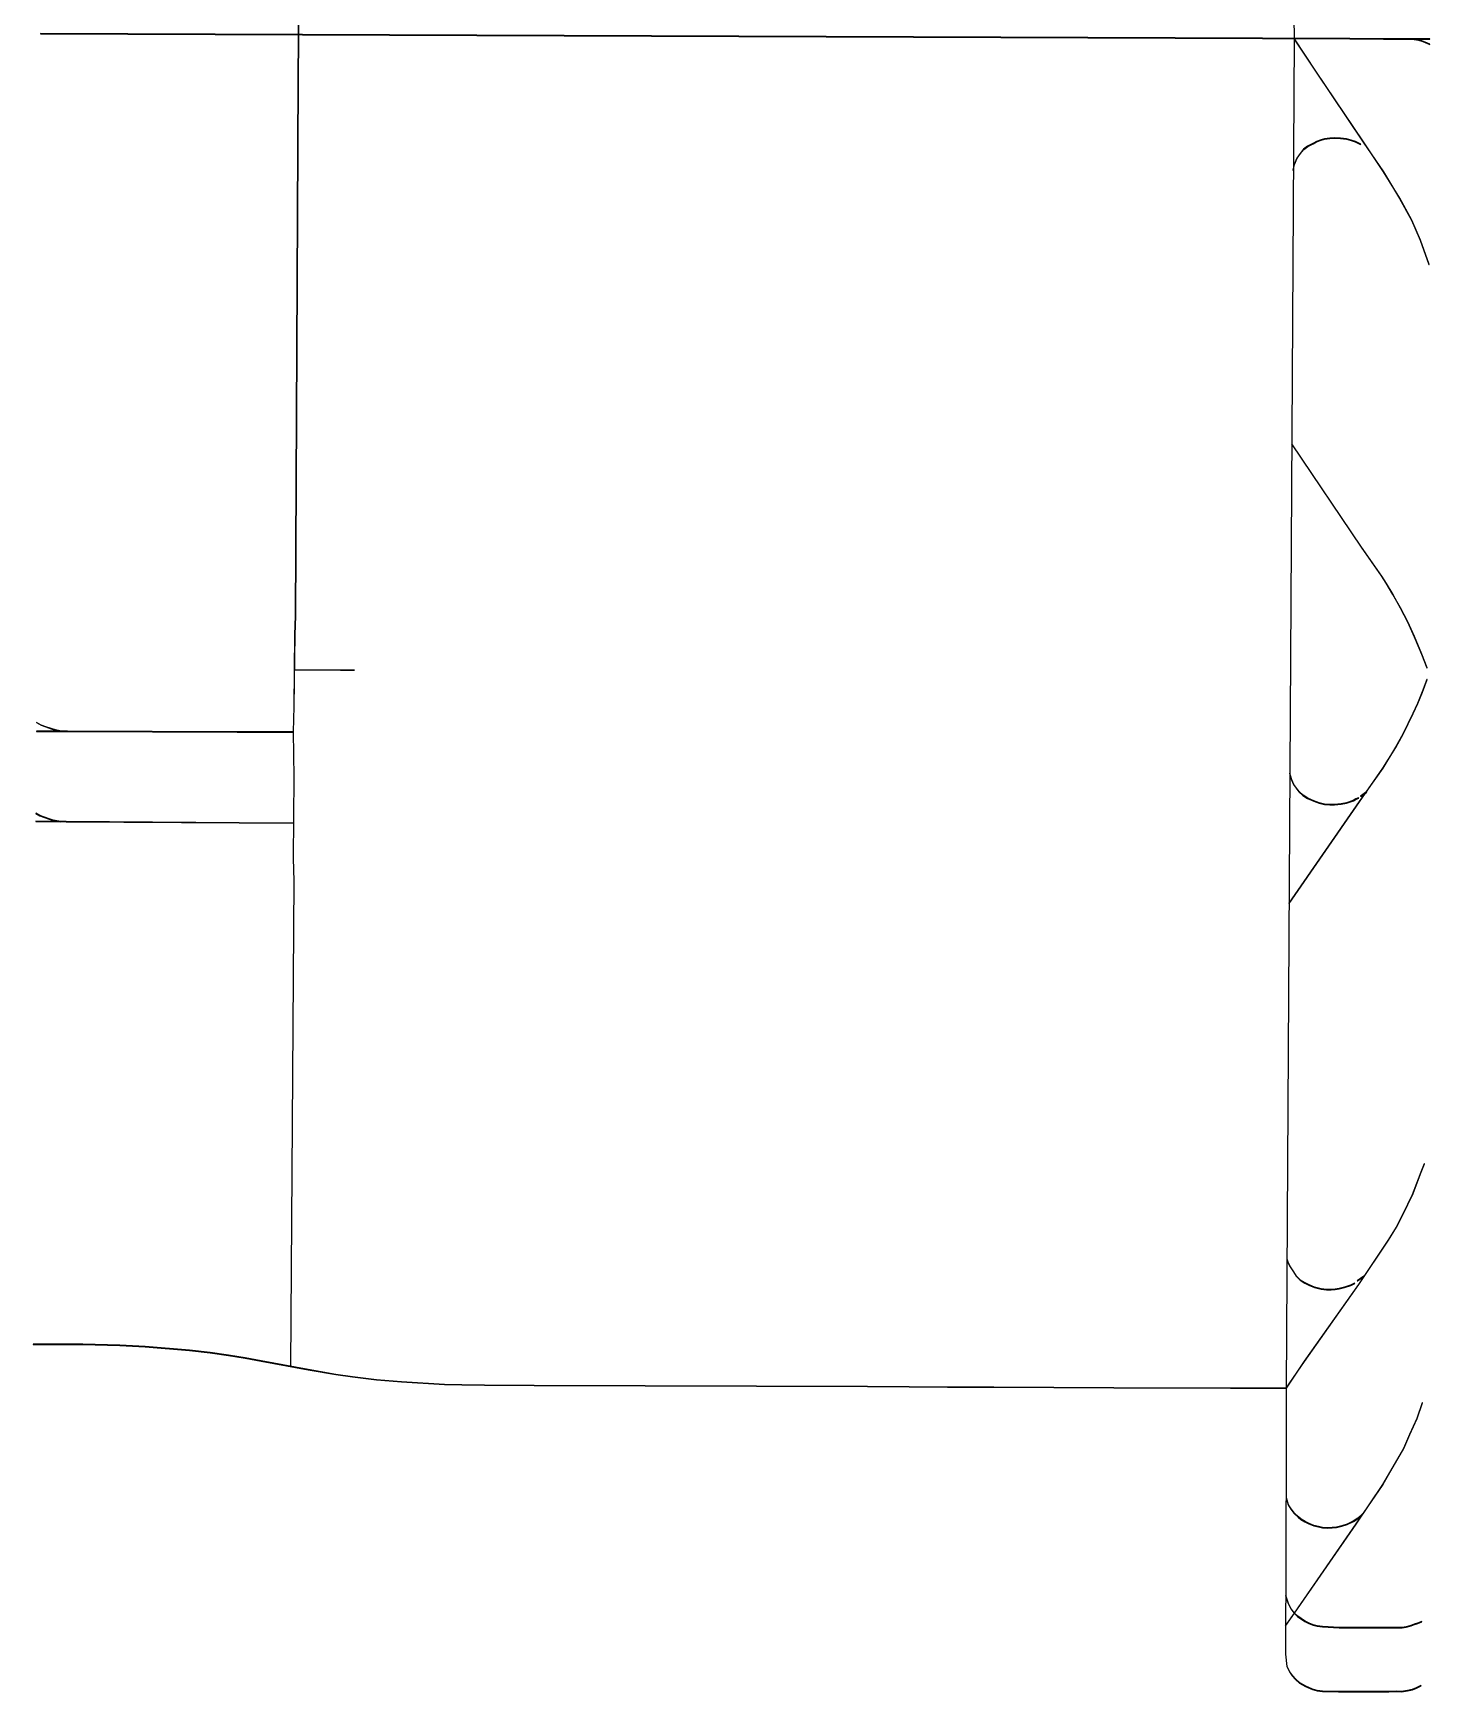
# Model space of a CAD drawing. Extents: x -111941 to -82143, y 25488 to 40303.
# Drawn here: x -91172 to -85375, y 25488 to 32373 of the extents above; entities that cross this region are included whole.
import ezdxf

# ---------------------------------------------------------------- set-up
doc = ezdxf.new("R2010")
doc.units = 0

msp = doc.modelspace()

# ---------------------------------------------------------------- linework, layer by layer
at = {"layer": 'mg_to_dxf', "color": 0}
for points in [[(-90072.59, 32174.29), (-90071.59, 32174.28), (-90068.81, 32551.53), (-90069.81, 32551.53)], [(-85940.03, 32533.44), (-85941.03, 32533.43), (-85938.24, 32348.29), (-85937.24, 32348.29)], [(-91141.17, 32371.07), (-91141.18, 32370.07), (-85706.67, 32349.18), (-85706.66, 32350.18)], [(-85937.24, 32348.29), (-85938.24, 32348.29), (-85971.65, 26748.13), (-85970.65, 26748.13)], [(-85937.33, 32348.57), (-85938.16, 32348.02), (-85849.07, 32214.38), (-85848.24, 32214.94)], [(-85706.66, 32350.18), (-85706.67, 32349.18), (-85567.46, 32347.79), (-85567.46, 32348.79)], [(-85567.46, 32348.79), (-85567.46, 32347.79), (-85375.36, 32347.79), (-85375.36, 32348.79)], [(-85439.45, 32346.4), (-85439.34, 32347.4), (-85458.85, 32348.79), (-85458.92, 32347.79)], [(-85422.8, 32343.63), (-85422.58, 32344.6), (-85439.34, 32347.4), (-85439.45, 32346.4)], [(-85408.94, 32339.47), (-85408.61, 32340.41), (-85422.58, 32344.6), (-85422.8, 32343.63)], [(-85395.04, 32333.91), (-85394.66, 32334.83), (-85408.61, 32340.41), (-85408.94, 32339.47)], [(-85375.56, 32325.56), (-85375.16, 32326.48), (-85394.66, 32334.83), (-85395.04, 32333.91)], [(-90083.73, 29952.61), (-90082.73, 29952.59), (-90071.59, 32174.29), (-90072.59, 32174.29)], [(-85848.24, 32214.94), (-85849.07, 32214.38), (-85651.4, 31920.66), (-85650.57, 31921.22)], [(-85898.42, 31889.95), (-85899.11, 31890.68), (-85913.08, 31873.91), (-85912.29, 31873.3)], [(-85881.8, 31902.41), (-85882.33, 31903.27), (-85899.11, 31890.68), (-85898.42, 31889.95)], [(-85859.55, 31913.54), (-85860.03, 31914.42), (-85882.33, 31903.27), (-85881.8, 31902.41)], [(-85845.65, 31921.88), (-85846.08, 31922.78), (-85860.03, 31914.42), (-85859.55, 31913.54)], [(-85826.23, 31928.81), (-85826.54, 31929.76), (-85846.08, 31922.78), (-85845.65, 31921.88)], [(-85812.36, 31932.97), (-85812.56, 31933.96), (-85826.54, 31929.76), (-85826.23, 31928.81)], [(-85790.14, 31935.75), (-85790.24, 31936.75), (-85812.56, 31933.96), (-85812.36, 31932.97)], [(-85770.7, 31937.14), (-85770.7, 31938.14), (-85790.24, 31936.75), (-85790.14, 31935.75)], [(-85745.68, 31935.75), (-85745.6, 31936.75), (-85770.7, 31938.14), (-85770.7, 31937.14)], [(-85720.68, 31932.97), (-85720.49, 31933.96), (-85745.6, 31936.75), (-85745.68, 31935.75)], [(-85701.25, 31927.42), (-85700.95, 31928.38), (-85720.49, 31933.96), (-85720.68, 31932.97)], [(-85684.59, 31921.87), (-85684.2, 31922.79), (-85700.95, 31928.38), (-85701.25, 31927.42)], [(-85662.34, 31910.75), (-85661.9, 31911.64), (-85684.2, 31922.79), (-85684.59, 31921.87)], [(-85650.57, 31921.22), (-85651.4, 31920.66), (-85567.88, 31796.77), (-85567.05, 31797.33)], [(-85937.27, 31827.52), (-85938.22, 31827.83), (-85943.8, 31804.12), (-85942.83, 31803.89)], [(-85926.17, 31853.87), (-85927.05, 31854.36), (-85938.22, 31827.83), (-85937.27, 31827.52)], [(-85912.29, 31873.3), (-85913.08, 31873.91), (-85927.05, 31854.36), (-85926.17, 31853.87)], [(-85501.08, 31686.82), (-85500.21, 31687.33), (-85567.04, 31797.31), (-85567.89, 31796.79)], [(-85450.98, 31596.37), (-85450.08, 31596.81), (-85500.21, 31687.33), (-85501.08, 31686.82)], [(-85414.8, 31512.89), (-85413.87, 31513.26), (-85450.08, 31596.81), (-85450.98, 31596.37)], [(-85378.62, 31412.67), (-85377.68, 31413.01), (-85413.87, 31513.26), (-85414.8, 31512.89)], [(-85659.75, 30239.08), (-85658.92, 30239.64), (-85948.47, 30668.38), (-85949.29, 30667.82)], [(-85576.23, 30119.36), (-85575.4, 30119.92), (-85658.93, 30239.64), (-85659.75, 30239.07)], [(-85556.75, 30088.75), (-85555.9, 30089.28), (-85575.4, 30119.92), (-85576.23, 30119.36)], [(-85528.92, 30042.83), (-85528.05, 30043.33), (-85555.9, 30089.28), (-85556.75, 30088.75)], [(-85498.3, 29987.16), (-85497.42, 29987.64), (-85528.05, 30043.33), (-85528.92, 30042.83)], [(-90086.51, 29876.05), (-90085.51, 29876.02), (-90082.73, 29952.59), (-90083.73, 29952.61)], [(-85467.69, 29928.71), (-85466.79, 29929.15), (-85497.42, 29987.64), (-85498.3, 29987.16)], [(-85439.85, 29867.48), (-85438.94, 29867.88), (-85466.79, 29929.15), (-85467.69, 29928.71)], [(-90085.51, 29876.03), (-90086.51, 29876.04), (-90089.3, 29578.15), (-90088.3, 29578.13)], [(-85409.23, 29795.11), (-85408.31, 29795.49), (-85438.94, 29867.88), (-85439.85, 29867.48)], [(-85386.96, 29738.04), (-85386.03, 29738.41), (-85408.31, 29795.49), (-85409.23, 29795.11)], [(-90088.79, 29730.37), (-90088.8, 29729.37), (-89896.7, 29727.98), (-89896.69, 29728.98)], [(-89896.69, 29728.98), (-89896.7, 29727.98), (-89838.23, 29727.98), (-89838.23, 29728.98)], [(-85406.45, 29638.18), (-85405.52, 29637.81), (-85386.03, 29689.33), (-85386.97, 29689.68)], [(-85425.93, 29590.87), (-85425.02, 29590.47), (-85405.52, 29637.81), (-85406.45, 29638.18)], [(-90088.3, 29578.13), (-90089.3, 29578.15), (-90092.08, 29472.35), (-90091.08, 29472.34)], [(-85487.17, 29462.83), (-85486.28, 29462.37), (-85444.51, 29548.69), (-85445.41, 29549.12)], [(-85445.41, 29549.12), (-85444.51, 29548.69), (-85425.02, 29590.47), (-85425.93, 29590.87)], [(-91157.63, 29511.76), (-91158.13, 29510.89), (-91138.6, 29499.73), (-91138.18, 29500.64)], [(-91157.88, 29475.63), (-91157.88, 29474.63), (-91029.81, 29474.63), (-91029.81, 29475.63)], [(-91138.18, 29500.64), (-91138.6, 29499.73), (-91119.06, 29492.75), (-91118.75, 29493.7)], [(-91118.75, 29493.7), (-91119.06, 29492.75), (-91096.78, 29485.79), (-91096.48, 29486.74)], [(-91096.48, 29486.74), (-91096.78, 29485.79), (-91080.06, 29480.21), (-91079.79, 29481.18)], [(-91079.79, 29481.18), (-91080.06, 29480.21), (-91054.98, 29474.64), (-91054.76, 29475.62)], [(-91029.81, 29475.63), (-91029.81, 29474.63), (-90325.44, 29471.85), (-90325.44, 29472.85)], [(-90325.44, 29472.85), (-90325.44, 29471.85), (-90091.58, 29471.85), (-90091.58, 29472.85)], [(-90091.08, 29472.34), (-90092.08, 29472.35), (-90089.3, 29284.42), (-90088.3, 29284.42)], [(-85570.66, 29322.28), (-85569.83, 29321.73), (-85516.92, 29408.06), (-85517.78, 29408.57)], [(-85517.78, 29408.57), (-85516.92, 29408.06), (-85486.28, 29462.37), (-85487.17, 29462.83)], [(-90088.3, 29284.42), (-90089.3, 29284.42), (-90092.08, 28947.54), (-90091.08, 28947.55)], [(-85956.75, 29301.27), (-85957.71, 29300.98), (-85949.35, 29273.11), (-85948.41, 29273.45)], [(-85948.41, 29273.45), (-85949.35, 29273.11), (-85940.97, 29253.55), (-85940.09, 29254.04)], [(-85668.1, 29183.09), (-85667.28, 29182.51), (-85569.83, 29321.73), (-85570.66, 29322.28)], [(-85940.09, 29254.04), (-85940.97, 29253.55), (-85929.79, 29238.18), (-85928.99, 29238.79)], [(-85928.99, 29238.79), (-85929.79, 29238.18), (-85918.62, 29224.22), (-85917.89, 29224.91)], [(-85917.89, 29224.91), (-85918.62, 29224.22), (-85901.86, 29208.85), (-85901.24, 29209.65)], [(-85901.24, 29209.65), (-85901.86, 29208.85), (-85882.3, 29196.28), (-85881.82, 29197.16)], [(-85881.82, 29197.16), (-85882.3, 29196.28), (-85857.2, 29185.12), (-85856.82, 29186.05)], [(-85692.96, 29187.43), (-85692.53, 29186.52), (-85681.34, 29193.51), (-85681.87, 29194.36)], [(-85681.79, 29194.41), (-85681.43, 29193.47), (-85670.3, 29197.65), (-85670.65, 29198.58)], [(-85662.41, 29205.48), (-85661.83, 29204.67), (-85636.77, 29222.77), (-85637.36, 29223.58)], [(-91160.41, 29134.51), (-91160.92, 29133.65), (-91144.17, 29123.88), (-91143.75, 29124.79)], [(-91143.75, 29124.79), (-91144.17, 29123.88), (-91105.15, 29109.94), (-91104.82, 29110.89)], [(-91143.75, 29124.79), (-91144.17, 29123.88), (-91144.17, 29123.88), (-91143.75, 29124.79)], [(-85960.43, 28761.3), (-85959.61, 28760.73), (-85667.28, 29182.52), (-85668.1, 29183.09)], [(-85856.82, 29186.05), (-85857.2, 29185.12), (-85834.88, 29176.76), (-85834.58, 29177.71)], [(-85834.58, 29177.71), (-85834.88, 29176.76), (-85812.54, 29171.17), (-85812.38, 29172.16)], [(-85812.38, 29172.16), (-85812.54, 29171.17), (-85790.2, 29169.77), (-85790.17, 29170.77)], [(-85790.17, 29170.77), (-85790.2, 29169.77), (-85770.67, 29169.77), (-85770.72, 29170.77)], [(-85770.72, 29170.77), (-85770.67, 29169.77), (-85742.79, 29172.56), (-85742.93, 29173.55)], [(-85742.93, 29173.55), (-85742.79, 29172.56), (-85720.46, 29176.75), (-85720.72, 29177.72)], [(-85720.72, 29177.72), (-85720.46, 29176.75), (-85692.53, 29186.52), (-85692.96, 29187.43)], [(-91160.66, 29101.17), (-91160.67, 29100.17), (-91035.39, 29098.78), (-91035.38, 29099.78)], [(-91104.82, 29110.89), (-91105.15, 29109.94), (-91088.4, 29104.36), (-91088.15, 29105.33)], [(-91088.15, 29105.33), (-91088.4, 29104.36), (-91057.74, 29098.79), (-91057.56, 29099.77)], [(-91035.38, 29099.78), (-91035.39, 29098.78), (-90317.09, 29094.6), (-90317.09, 29095.6)], [(-90317.09, 29095.6), (-90317.09, 29094.6), (-90088.8, 29093.21), (-90088.79, 29094.21)], [(-90091.08, 28947.55), (-90092.08, 28947.54), (-90089.3, 28854.28), (-90088.3, 28854.29)], [(-90088.3, 28854.29), (-90089.3, 28854.28), (-90103.22, 26838.62), (-90102.22, 26838.61)], [(-85412.02, 27644.78), (-85411.09, 27644.42), (-85397.17, 27679.22), (-85398.1, 27679.59)], [(-85448.21, 27550.14), (-85447.29, 27549.74), (-85411.09, 27644.42), (-85412.02, 27644.78)], [(-85467.68, 27511.19), (-85466.79, 27510.75), (-85447.29, 27549.74), (-85448.21, 27550.14)], [(-85515, 27416.55), (-85514.13, 27416.06), (-85486.28, 27470.37), (-85487.17, 27470.82)], [(-85487.17, 27470.82), (-85486.28, 27470.37), (-85466.79, 27510.75), (-85467.68, 27511.19)], [(-85548.4, 27362.29), (-85547.55, 27361.75), (-85514.13, 27416.06), (-85515, 27416.55)], [(-85670.89, 27178.55), (-85670.06, 27177.99), (-85547.55, 27361.75), (-85548.4, 27362.29)], [(-85967.89, 27284.22), (-85968.84, 27283.91), (-85963.26, 27267.16), (-85962.34, 27267.56)], [(-85962.34, 27267.56), (-85963.26, 27267.16), (-85954.88, 27251.79), (-85954.02, 27252.31)], [(-85954.02, 27252.31), (-85954.88, 27251.79), (-85940.95, 27230.9), (-85940.11, 27231.44)], [(-85940.11, 27231.44), (-85940.95, 27230.9), (-85929.79, 27212.76), (-85929, 27213.38)], [(-85929, 27213.38), (-85929.79, 27212.76), (-85912.99, 27195.96), (-85912.38, 27196.77)], [(-85912.38, 27196.77), (-85912.99, 27195.96), (-85893.44, 27184.79), (-85892.96, 27185.67)], [(-85647.91, 27212.66), (-85648.49, 27213.48), (-85676.33, 27193.99), (-85675.75, 27193.17)], [(-85670.06, 27177.98), (-85670.88, 27178.56), (-85896.39, 26859.78), (-85895.57, 26859.21)], [(-85892.96, 27185.67), (-85893.44, 27184.79), (-85876.71, 27176.42), (-85876.28, 27177.33)], [(-85876.28, 27177.33), (-85876.71, 27176.42), (-85854.38, 27166.66), (-85854.06, 27167.61)], [(-85854.06, 27167.61), (-85854.38, 27166.66), (-85826.47, 27159.68), (-85826.29, 27160.67)], [(-85826.29, 27160.67), (-85826.47, 27159.68), (-85804.14, 27156.89), (-85804.08, 27157.89)], [(-85804.08, 27157.89), (-85804.14, 27156.89), (-85784.6, 27156.89), (-85784.64, 27157.89)], [(-85784.64, 27157.89), (-85784.6, 27156.89), (-85767.85, 27158.28), (-85767.98, 27159.28)], [(-85767.98, 27159.28), (-85767.85, 27158.28), (-85751.11, 27161.07), (-85751.31, 27162.05)], [(-85751.31, 27162.05), (-85751.11, 27161.07), (-85728.8, 27166.65), (-85729.08, 27167.61)], [(-85729.08, 27167.61), (-85728.8, 27166.65), (-85703.69, 27175.02), (-85704.07, 27175.95)], [(-85704.07, 27175.95), (-85703.69, 27175.02), (-85686.95, 27183.39), (-85687.4, 27184.28)], [(-91171.8, 26930.99), (-91171.8, 26929.99), (-90965.79, 26929.99), (-90965.77, 26930.99)], [(-90965.77, 26930.99), (-90965.79, 26929.99), (-90812.68, 26925.81), (-90812.64, 26926.81)], [(-90812.64, 26926.81), (-90812.68, 26925.81), (-90706.89, 26920.24), (-90706.83, 26921.24)], [(-90706.83, 26921.24), (-90706.89, 26920.24), (-90523.16, 26904.93), (-90523.06, 26905.93)], [(-90523.06, 26905.93), (-90523.16, 26904.93), (-90436.87, 26895.19), (-90436.74, 26896.18)], [(-90436.74, 26896.18), (-90436.87, 26895.19), (-90361.71, 26884.06), (-90361.56, 26885.04)], [(-90361.56, 26885.04), (-90361.71, 26884.06), (-90292.12, 26872.92), (-90291.95, 26873.91)], [(-90291.95, 26873.91), (-90292.12, 26872.92), (-90225.31, 26860.39), (-90225.12, 26861.38)], [(-90225.12, 26861.38), (-90225.31, 26860.39), (-90030.42, 26824.2), (-90030.24, 26825.18)], [(-85895.57, 26859.21), (-85896.39, 26859.78), (-85971.57, 26748.41), (-85970.74, 26747.85)], [(-90030.24, 26825.18), (-90030.42, 26824.2), (-89916.26, 26804.71), (-89916.11, 26805.7)], [(-89916.11, 26805.7), (-89916.26, 26804.71), (-89846.65, 26794.96), (-89846.52, 26795.95)], [(-89846.52, 26795.95), (-89846.65, 26794.96), (-89746.41, 26782.43), (-89746.3, 26783.43)], [(-89746.3, 26783.43), (-89746.41, 26782.43), (-89643.38, 26774.08), (-89643.31, 26775.08)], [(-89643.31, 26775.08), (-89643.38, 26774.08), (-89465.18, 26762.94), (-89465.14, 26763.94)], [(-89465.14, 26763.94), (-89465.18, 26762.94), (-89392.79, 26761.55), (-89392.77, 26762.55)], [(-89392.77, 26762.55), (-89392.79, 26761.55), (-89298.13, 26760.16), (-89298.11, 26761.16)], [(-89298.11, 26761.16), (-89298.13, 26760.16), (-89092.1, 26758.77), (-89092.1, 26759.77)], [(-87708.42, 26754.59), (-87708.41, 26755.59), (-89092.1, 26759.77), (-89092.1, 26758.77)], [(-87535.81, 26753.2), (-87535.8, 26754.2), (-87708.41, 26755.59), (-87708.42, 26754.59)], [(-87377.11, 26751.81), (-87377.11, 26752.81), (-87535.8, 26754.2), (-87535.81, 26753.2)], [(-87185.01, 26751.81), (-87185.01, 26752.81), (-87377.11, 26752.81), (-87377.11, 26751.81)], [(-86686.66, 26749.02), (-86686.66, 26750.02), (-87185.01, 26752.81), (-87185.01, 26751.81)], [(-86202.23, 26747.63), (-86202.23, 26748.63), (-86686.66, 26750.02), (-86686.66, 26749.02)], [(-85971.15, 26747.63), (-85971.15, 26748.63), (-86202.23, 26748.63), (-86202.23, 26747.63)], [(-85970.65, 26748.13), (-85971.65, 26748.13), (-85971.65, 26493.39), (-85970.65, 26493.39)], [(-85428.72, 26623.03), (-85427.79, 26622.66), (-85405.51, 26686.72), (-85406.46, 26687.04)], [(-85459.34, 26556.23), (-85458.43, 26555.83), (-85427.79, 26622.66), (-85428.72, 26623.03)], [(-85484.39, 26497.79), (-85483.49, 26497.34), (-85458.43, 26555.83), (-85459.34, 26556.23)], [(-85970.65, 26493.39), (-85971.65, 26493.39), (-85974.44, 25644.22), (-85973.44, 25644.27)], [(-85537.27, 26405.94), (-85536.41, 26405.44), (-85483.49, 26497.34), (-85484.39, 26497.79)], [(-85570.67, 26348.88), (-85569.82, 26348.35), (-85536.41, 26405.44), (-85537.27, 26405.94)], [(-85682.02, 26184.64), (-85681.2, 26184.07), (-85569.82, 26348.35), (-85570.67, 26348.88)], [(-85970.67, 26293.07), (-85971.63, 26292.8), (-85963.26, 26263.49), (-85962.34, 26263.91)], [(-85962.34, 26263.91), (-85963.26, 26263.49), (-85952.07, 26246.71), (-85951.26, 26247.29)], [(-85951.26, 26247.29), (-85952.07, 26246.71), (-85938.11, 26228.56), (-85937.37, 26229.24)], [(-85938.16, 25814.36), (-85937.33, 25813.79), (-85681.2, 26184.07), (-85682.02, 26184.64)], [(-85937.37, 26229.24), (-85938.11, 26228.56), (-85921.37, 26213.22), (-85920.71, 26213.96)], [(-85920.71, 26213.96), (-85921.37, 26213.22), (-85910.2, 26203.44), (-85909.61, 26204.25)], [(-85909.61, 26204.25), (-85910.2, 26203.44), (-85893.44, 26193.66), (-85892.96, 26194.54)], [(-85892.96, 26194.54), (-85893.44, 26193.66), (-85876.71, 26185.29), (-85876.28, 26186.2)], [(-85876.28, 26186.2), (-85876.71, 26185.29), (-85857.16, 26176.92), (-85856.85, 26177.87)], [(-85856.85, 26177.87), (-85857.16, 26176.92), (-85837.63, 26172.73), (-85837.4, 26173.71)], [(-85837.4, 26173.71), (-85837.63, 26172.73), (-85820.89, 26168.55), (-85820.74, 26169.54)], [(-85820.74, 26169.54), (-85820.89, 26168.55), (-85798.54, 26167.15), (-85798.54, 26168.15)], [(-85798.54, 26168.15), (-85798.54, 26167.15), (-85762.27, 26169.94), (-85762.43, 26170.93)], [(-85762.43, 26170.93), (-85762.27, 26169.94), (-85739.94, 26175.52), (-85740.21, 26176.48)], [(-85740.21, 26176.48), (-85739.94, 26175.52), (-85717.61, 26182.5), (-85717.99, 26183.43)], [(-85717.99, 26183.43), (-85717.61, 26182.5), (-85692.5, 26195.06), (-85692.99, 26195.93)], [(-85692.99, 26195.93), (-85692.5, 26195.06), (-85672.95, 26207.62), (-85673.56, 26208.42)], [(-85673.56, 26208.42), (-85672.95, 26207.62), (-85653.43, 26225.75), (-85654.11, 26226.48)], [(-85973.46, 25888.01), (-85974.41, 25887.69), (-85963.26, 25854.25), (-85962.34, 25854.63)], [(-85962.34, 25854.63), (-85963.26, 25854.25), (-85952.09, 25831.9), (-85951.24, 25832.44)], [(-85951.24, 25832.44), (-85952.09, 25831.9), (-85938.11, 25813.73), (-85937.38, 25814.41)], [(-85974.35, 25762.86), (-85973.53, 25762.28), (-85937.34, 25813.79), (-85938.15, 25814.36)], [(-85937.38, 25814.41), (-85938.11, 25813.73), (-85924.14, 25801.15), (-85923.51, 25801.94)], [(-85923.51, 25801.94), (-85924.14, 25801.15), (-85910.19, 25791.39), (-85909.62, 25792.21)], [(-85909.62, 25792.21), (-85910.19, 25791.39), (-85893.45, 25780.23), (-85892.95, 25781.1)], [(-85892.95, 25781.1), (-85893.45, 25780.23), (-85876.7, 25771.86), (-85876.29, 25772.77)], [(-85876.29, 25772.77), (-85876.7, 25771.86), (-85859.95, 25764.88), (-85859.63, 25765.83)], [(-85859.63, 25765.83), (-85859.95, 25764.88), (-85843.18, 25760.68), (-85842.99, 25761.67)], [(-85842.99, 25761.67), (-85843.18, 25760.68), (-85820.86, 25757.89), (-85820.77, 25758.89)], [(-85820.77, 25758.89), (-85820.86, 25757.89), (-85751.24, 25753.72), (-85751.18, 25754.72)], [(-85751.21, 25754.72), (-85751.21, 25753.72), (-85545.19, 25753.72), (-85545.19, 25754.72)], [(-85545.19, 25754.72), (-85545.19, 25753.72), (-85489.47, 25753.72), (-85489.55, 25754.72)], [(-85489.55, 25754.72), (-85489.47, 25753.72), (-85472.69, 25756.51), (-85472.91, 25757.49)], [(-85472.91, 25757.49), (-85472.69, 25756.51), (-85453.15, 25762.09), (-85453.48, 25763.04)], [(-85453.48, 25763.04), (-85453.15, 25762.09), (-85439.23, 25767.66), (-85439.56, 25768.61)], [(-85439.56, 25768.61), (-85439.23, 25767.66), (-85425.31, 25771.84), (-85425.64, 25772.78)], [(-85425.64, 25772.78), (-85425.31, 25771.84), (-85408.58, 25778.81), (-85408.96, 25779.73)], [(-85973.44, 25644.27), (-85974.44, 25644.22), (-85968.86, 25592.6), (-85967.88, 25592.88)], [(-85967.88, 25592.88), (-85968.86, 25592.6), (-85957.66, 25570.21), (-85956.8, 25570.73)], [(-85956.8, 25570.73), (-85957.66, 25570.21), (-85946.48, 25554.84), (-85945.71, 25555.47)], [(-85945.71, 25555.47), (-85946.48, 25554.84), (-85932.53, 25539.49), (-85931.82, 25540.2)], [(-85931.82, 25540.2), (-85932.53, 25539.49), (-85915.77, 25524.12), (-85915.18, 25524.94)], [(-85915.18, 25524.94), (-85915.77, 25524.12), (-85890.64, 25510.16), (-85890.19, 25511.06)], [(-85890.19, 25511.06), (-85890.64, 25510.16), (-85862.75, 25497.61), (-85862.4, 25498.55)], [(-85862.4, 25498.55), (-85862.75, 25497.61), (-85843.19, 25492.02), (-85842.99, 25493)], [(-85842.99, 25493), (-85843.19, 25492.02), (-85820.85, 25489.23), (-85820.78, 25490.23)], [(-85820.78, 25490.23), (-85820.85, 25489.23), (-85754.01, 25487.84), (-85753.98, 25488.84)], [(-85754, 25488.84), (-85754, 25487.84), (-85545.18, 25487.84), (-85545.2, 25488.84)], [(-85545.2, 25488.84), (-85545.18, 25487.84), (-85514.57, 25489.23), (-85514.56, 25490.23)], [(-85514.56, 25490.23), (-85514.57, 25489.23), (-85492.27, 25487.83), (-85492.32, 25488.84)], [(-85492.32, 25488.84), (-85492.27, 25487.83), (-85467.14, 25492.02), (-85467.33, 25493)], [(-85467.33, 25493), (-85467.14, 25492.02), (-85447.6, 25496.21), (-85447.9, 25497.17)], [(-85447.9, 25497.17), (-85447.6, 25496.21), (-85430.83, 25503.19), (-85431.25, 25504.1)], [(-85431.25, 25504.1), (-85430.83, 25503.19), (-85411.33, 25512.95), (-85411.78, 25513.84)]]:
    msp.add_3dface(points, dxfattribs=at)

doc.saveas('drawing.dxf')
